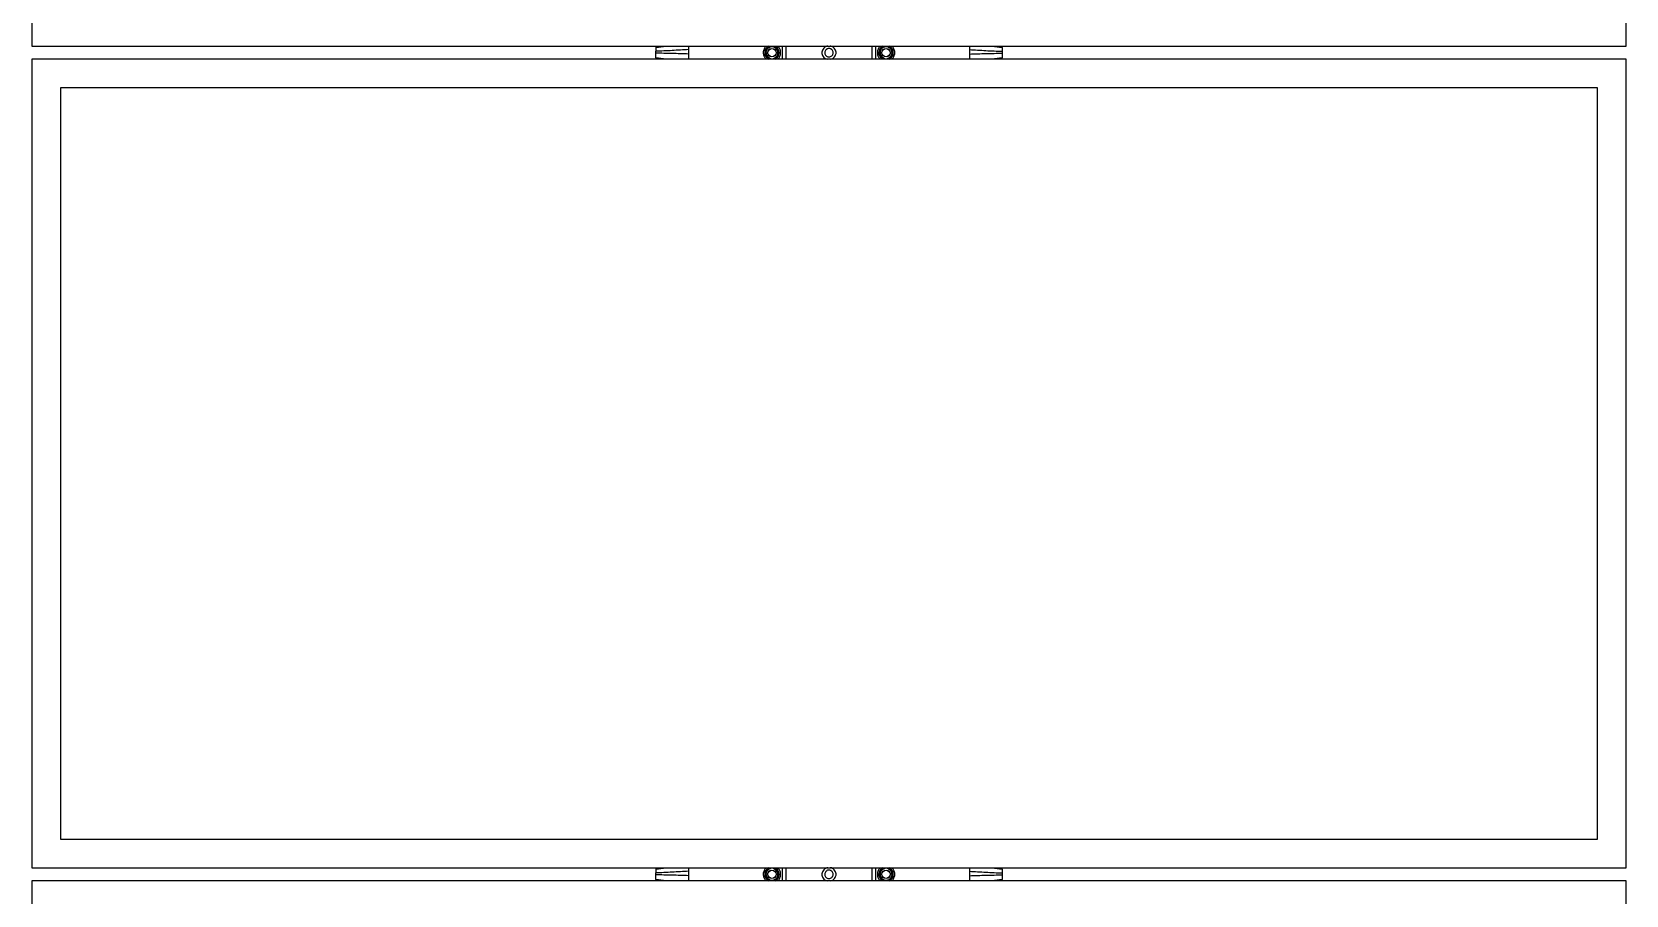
# Model space of a CAD drawing. Header units: inches. Extents: x -1851 to 6314, y -1304 to 4687.
# Drawn here: x 1266 to 1355.5, y 1602.3 to 1650.7 of the extents above; entities that cross this region are included whole.
import ezdxf

# ---------------------------------------------------------------- set-up
doc = ezdxf.new("R2010")
doc.units = ezdxf.units.IN
doc.header["$MEASUREMENT"] = 0
doc.layers.add('E-ARRY-TABL', color=9, linetype='Continuous')

msp = doc.modelspace()

# ---------------------------------------------------------------- linework, layer by layer
at = {"layer": 'E-ARRY-TABL'}
for p, q in [((1265.95445, 1695.33799), (1265.95445, 1649.9272)), ((1355.49428, 1649.9272), (1355.49428, 1695.33799)), ((1265.95445, 1649.9272), (1355.49428, 1649.9272)), ((1300.99675, 1649.84757), (1301.5828, 1649.9272)), ((1307.18594, 1649.91922), (1307.1947, 1649.9272)), ((1307.56063, 1649.9272), (1307.6892, 1649.85259)), ((1307.69851, 1649.9272), (1307.72447, 1649.91336)), ((1313.5971, 1649.92143), (1313.60348, 1649.9272)), ((1319.86594, 1649.9272), (1320.45198, 1649.84757)), ((1355.49428, 1649.19477), (1265.95445, 1649.19477)), ((1265.95445, 1649.19477), (1265.95445, 1603.78398)), ((1301.58353, 1649.19477), (1300.99675, 1649.27439)), ((1307.85401, 1649.20274), (1307.84525, 1649.19477)), ((1313.75023, 1649.19477), (1313.72194, 1649.20997)), ((1313.88616, 1649.19477), (1313.75761, 1649.27051)), ((1314.26042, 1649.20054), (1314.25403, 1649.19477)), ((1320.45198, 1649.27439), (1319.8652, 1649.19477)), ((1355.49428, 1603.78398), (1355.49428, 1649.19477)), ((1267.55665, 1647.59257), (1267.55665, 1605.38617)), ((1353.89208, 1647.59257), (1267.55665, 1647.59257)), ((1353.89208, 1605.38617), (1353.89208, 1647.59257)), ((1267.55665, 1605.38617), (1353.89208, 1605.38617)), ((1265.95445, 1603.78398), (1355.49428, 1603.78398)), ((1300.99675, 1603.70435), (1301.5828, 1603.78398)), ((1307.18594, 1603.776), (1307.1947, 1603.78398)), ((1307.56063, 1603.78398), (1307.6892, 1603.70936)), ((1307.69851, 1603.78398), (1307.72447, 1603.77014)), ((1313.5971, 1603.7782), (1313.60348, 1603.78398)), ((1319.86594, 1603.78398), (1320.45198, 1603.70435)), ((1355.49428, 1603.05154), (1265.95445, 1603.05154)), ((1265.95445, 1603.05154), (1265.95445, 1557.64075)), ((1301.58353, 1603.05154), (1300.99675, 1603.13117)), ((1307.85401, 1603.05952), (1307.84525, 1603.05154)), ((1313.75023, 1603.05154), (1313.72194, 1603.06674)), ((1313.88616, 1603.05154), (1313.75761, 1603.12728)), ((1314.26042, 1603.05732), (1314.25403, 1603.05154)), ((1320.45198, 1603.13117), (1319.8652, 1603.05154)), ((1355.49428, 1557.64075), (1355.49428, 1603.05154))]:
    msp.add_line(p, q, dxfattribs=at)
for centre, radius in [((1307.51998, 1649.56098), 0.24051), ((1307.51998, 1649.56098), 0.22889), ((1313.92876, 1649.56098), 0.24051), ((1313.92876, 1649.56098), 0.22889), ((1307.51998, 1603.41776), 0.24051), ((1307.51998, 1603.41776), 0.22889), ((1313.92876, 1603.41776), 0.24051), ((1313.92876, 1603.41776), 0.22889)]:
    msp.add_circle(centre, radius, dxfattribs=at)
for centre, radius, start, end in [((1307.51998, 1649.56098), 0.48981, 177.9975613, 189.2475613), ((1307.51998, 1649.56098), 0.48981, 166.7475613, 177.9975613), ((1307.51998, 1649.56098), 0.48981, 189.2475613, 200.4975613), ((1307.51998, 1649.56098), 0.48981, 155.4975613, 166.7475613), ((1307.51998, 1649.56098), 0.48981, 200.4975613, 211.7475613), ((1307.51998, 1649.56098), 0.48981, 144.2475613, 155.4975613), ((1307.51998, 1649.56098), 0.40742, 115.9892336, 244.0107664), ((1307.51998, 1649.56098), 0.48981, 132.9975613, 144.2475613), ((1307.51998, 1649.56098), 0.33715, 119.8725613, 179.8725613), ((1307.51998, 1649.56098), 0.33715, 179.8725613, 239.8725613), ((1307.51998, 1649.56098), 0.33715, 59.8725613, 119.8725613), ((1307.51998, 1649.56098), 0.33715, 299.8725613, 359.8725613), ((1307.51998, 1649.56098), 0.33715, 359.8725613, 59.8725613), ((1307.51998, 1649.56098), 0.40742, 295.9892336, 59.8725613), ((1307.51998, 1649.56098), 0.48981, 42.9975613, 48.3883908), ((1307.51998, 1649.56098), 0.48981, 31.7475613, 42.9975613), ((1307.51998, 1649.56098), 0.48981, 324.2475613, 335.4975613), ((1307.51998, 1649.56098), 0.48981, 20.4975613, 31.7475613), ((1307.51998, 1649.56098), 0.48981, 335.4975613, 346.7475613), ((1307.51998, 1649.56098), 0.48981, 9.2475613, 20.4975613), ((1307.51998, 1649.56098), 0.48981, 346.7475613, 357.9975613), ((1307.51998, 1649.56098), 0.48981, 357.9975613, 9.2475613), ((1313.92876, 1649.56098), 0.48981, 177.6184959, 188.8684959), ((1313.92876, 1649.56098), 0.48981, 166.3684959, 177.6184959), ((1313.92876, 1649.56098), 0.48981, 188.8684959, 200.1184959), ((1313.92876, 1649.56098), 0.48981, 155.1184959, 166.3684959), ((1313.92876, 1649.56098), 0.48981, 200.1184959, 211.3684959), ((1313.92876, 1649.56098), 0.48981, 143.8684959, 155.1184959), ((1313.92876, 1649.56098), 0.40742, 115.9892336, 239.4934959), ((1313.92876, 1649.56098), 0.48981, 132.6184959, 143.8684959), ((1313.92876, 1649.56098), 0.33715, 179.4934959, 239.4934959), ((1313.92876, 1649.56098), 0.33715, 119.4934959, 179.4934959), ((1313.92876, 1649.56098), 0.33715, 59.4934959, 119.4934959), ((1313.92876, 1649.56098), 0.33715, 299.4934959, 359.4934959), ((1313.92876, 1649.56098), 0.33715, 359.4934959, 59.4934959), ((1313.92876, 1649.56098), 0.40742, 295.9892336, 64.0107664), ((1313.92876, 1649.56098), 0.48981, 42.6184959, 48.3883908), ((1313.92876, 1649.56098), 0.48981, 31.3684959, 42.6184959), ((1313.92876, 1649.56098), 0.48981, 323.8684959, 335.1184959), ((1313.92876, 1649.56098), 0.48981, 20.1184959, 31.3684959), ((1313.92876, 1649.56098), 0.48981, 335.1184959, 346.3684959), ((1313.92876, 1649.56098), 0.48981, 8.8684959, 20.1184959), ((1313.92876, 1649.56098), 0.48981, 346.3684959, 357.6184959), ((1313.92876, 1649.56098), 0.48981, 357.6184959, 8.8684959), ((1307.51998, 1649.56098), 0.48981, 211.7475613, 222.9975613), ((1307.51998, 1649.56098), 0.48981, 222.9975613, 228.3883908), ((1307.51998, 1649.56098), 0.33715, 239.8725613, 299.8725613), ((1307.51998, 1649.56098), 0.48981, 312.9975613, 324.2475613), ((1313.92876, 1649.56098), 0.48981, 211.3684959, 222.6184959), ((1313.92876, 1649.56098), 0.48981, 222.6184959, 228.3883908), ((1313.92876, 1649.56098), 0.33715, 239.4934959, 299.4934959), ((1313.92876, 1649.56098), 0.48981, 312.6184959, 323.8684959), ((1307.51998, 1603.41776), 0.48981, 144.2475613, 155.4975613), ((1307.51998, 1603.41776), 0.40742, 115.9892336, 244.0107664), ((1307.51998, 1603.41776), 0.48981, 132.9975613, 144.2475613), ((1307.51998, 1603.41776), 0.33715, 119.8725613, 179.8725613), ((1307.51998, 1603.41776), 0.33715, 59.8725613, 119.8725613), ((1307.51998, 1603.41776), 0.33715, 359.8725613, 59.8725613), ((1307.51998, 1603.41776), 0.40742, 295.9892336, 59.8725613), ((1307.51998, 1603.41776), 0.48981, 42.9975613, 48.3883908), ((1307.51998, 1603.41776), 0.48981, 31.7475613, 42.9975613), ((1307.51998, 1603.41776), 0.48981, 20.4975613, 31.7475613), ((1313.92876, 1603.41776), 0.48981, 143.8684959, 155.1184959), ((1313.92876, 1603.41776), 0.40742, 115.9892336, 239.4934959), ((1313.92876, 1603.41776), 0.48981, 132.6184959, 143.8684959), ((1313.92876, 1603.41776), 0.33715, 119.4934959, 179.4934959), ((1313.92876, 1603.41776), 0.33715, 59.4934959, 119.4934959), ((1313.92876, 1603.41776), 0.33715, 359.4934959, 59.4934959), ((1313.92876, 1603.41776), 0.40742, 295.9892336, 64.0107664), ((1313.92876, 1603.41776), 0.48981, 42.6184959, 48.3883908), ((1313.92876, 1603.41776), 0.48981, 31.3684959, 42.6184959), ((1313.92876, 1603.41776), 0.48981, 20.1184959, 31.3684959), ((1307.51998, 1603.41776), 0.48981, 177.9975613, 189.2475613), ((1307.51998, 1603.41776), 0.48981, 166.7475613, 177.9975613), ((1307.51998, 1603.41776), 0.48981, 189.2475613, 200.4975613), ((1307.51998, 1603.41776), 0.48981, 155.4975613, 166.7475613), ((1307.51998, 1603.41776), 0.48981, 200.4975613, 211.7475613), ((1307.51998, 1603.41776), 0.48981, 211.7475613, 222.9975613), ((1307.51998, 1603.41776), 0.48981, 222.9975613, 228.3883908), ((1307.51998, 1603.41776), 0.33715, 179.8725613, 239.8725613), ((1307.51998, 1603.41776), 0.33715, 239.8725613, 299.8725613), ((1307.51998, 1603.41776), 0.33715, 299.8725613, 359.8725613), ((1307.51998, 1603.41776), 0.48981, 312.9975613, 324.2475613), ((1307.51998, 1603.41776), 0.48981, 324.2475613, 335.4975613), ((1307.51998, 1603.41776), 0.48981, 335.4975613, 346.7475613), ((1307.51998, 1603.41776), 0.48981, 9.2475613, 20.4975613), ((1307.51998, 1603.41776), 0.48981, 346.7475613, 357.9975613), ((1307.51998, 1603.41776), 0.48981, 357.9975613, 9.2475613), ((1313.92876, 1603.41776), 0.48981, 177.6184959, 188.8684959), ((1313.92876, 1603.41776), 0.48981, 166.3684959, 177.6184959), ((1313.92876, 1603.41776), 0.48981, 188.8684959, 200.1184959), ((1313.92876, 1603.41776), 0.48981, 155.1184959, 166.3684959), ((1313.92876, 1603.41776), 0.48981, 200.1184959, 211.3684959), ((1313.92876, 1603.41776), 0.48981, 211.3684959, 222.6184959), ((1313.92876, 1603.41776), 0.48981, 222.6184959, 228.3883908), ((1313.92876, 1603.41776), 0.33715, 179.4934959, 239.4934959), ((1313.92876, 1603.41776), 0.33715, 239.4934959, 299.4934959), ((1313.92876, 1603.41776), 0.33715, 299.4934959, 359.4934959), ((1313.92876, 1603.41776), 0.48981, 312.6184959, 323.8684959), ((1313.92876, 1603.41776), 0.48981, 323.8684959, 335.1184959), ((1313.92876, 1603.41776), 0.48981, 335.1184959, 346.3684959), ((1313.92876, 1603.41776), 0.48981, 8.8684959, 20.1184959), ((1313.92876, 1603.41776), 0.48981, 346.3684959, 357.6184959), ((1313.92876, 1603.41776), 0.48981, 357.6184959, 8.8684959)]:
    msp.add_arc(centre, radius, start, end, dxfattribs=at)
for points, knots in [([(1300.99675, 1649.9272), (1300.99675, 1649.91873), (1300.99675, 1649.87705), (1300.99675, 1649.86064), (1300.99675, 1649.84757)], [0, 0, 0, 0, 0.20325176, 1, 1, 1, 1]), ([(1300.99675, 1649.84757), (1300.99675, 1649.83264), (1300.99675, 1649.80447), (1300.99675, 1649.77249), (1300.99675, 1649.74626), (1300.99675, 1649.70281), (1300.99675, 1649.6639), (1300.99675, 1649.64156), (1300.99675, 1649.63922)], [0, 0, 0, 0, 0.33678176, 0.63541447, 0.76243525, 0.8746394, 0.98681762, 1, 1, 1, 1]), ([(1302.8347, 1649.73652), (1302.52862, 1649.71614), (1301.9165, 1649.6754), (1301.30332, 1649.65127), (1300.99675, 1649.63922)], [0, 0, 0, 0, 0.50005003, 1, 1, 1, 1]), ([(1300.99675, 1649.53118), (1300.99675, 1649.53441), (1300.99675, 1649.53896), (1300.99675, 1649.54618), (1300.99675, 1649.55065), (1300.99675, 1649.55427), (1300.99675, 1649.55572), (1300.99675, 1649.55862), (1300.99675, 1649.56338), (1300.99675, 1649.57003), (1300.99675, 1649.5786), (1300.99675, 1649.59217), (1300.99675, 1649.61269), (1300.99675, 1649.62951), (1300.99675, 1649.63922)], [0, 0, 0, 0, 0.08879268, 0.12526657, 0.19819658, 0.21143495, 0.2246733, 0.23791163, 0.29086497, 0.35553149, 0.42020743, 0.52626341, 0.72662599, 1, 1, 1, 1]), ([(1302.83448, 1649.48255), (1302.52832, 1649.49328), (1301.91603, 1649.51475), (1301.30316, 1649.52571), (1300.99675, 1649.53118)], [0, 0, 0, 0, 0.5000369, 1, 1, 1, 1]), ([(1300.99675, 1649.27439), (1300.99675, 1649.27944), (1300.99675, 1649.30895), (1300.99675, 1649.33544), (1300.99675, 1649.38114), (1300.99675, 1649.42306), (1300.99675, 1649.47428), (1300.99675, 1649.51205), (1300.99675, 1649.53118)], [0, 0, 0, 0, 0.10440808, 0.6100925, 0.71322901, 0.81638141, 0.90695804, 1, 1, 1, 1]), ([(1302.83448, 1649.48255), (1302.83459, 1649.45401), (1302.83482, 1649.39261), (1302.83453, 1649.30676), (1302.83378, 1649.2363), (1302.83293, 1649.20719), (1302.83257, 1649.19477)], [0, 0, 0, 0, 0.23768233, 0.51129798, 0.79146028, 1, 1, 1, 1]), ([(1302.83258, 1649.9272), (1302.83293, 1649.9147), (1302.83373, 1649.88641), (1302.8345, 1649.82116), (1302.83463, 1649.76461), (1302.8347, 1649.73652)], [0, 0, 0, 0, 0.28487701, 0.64472297, 1, 1, 1, 1]), ([(1302.8347, 1649.73652), (1302.83462, 1649.69721), (1302.83453, 1649.65021), (1302.83424, 1649.59482), (1302.83419, 1649.56991), (1302.83418, 1649.54885), (1302.83425, 1649.53357), (1302.83425, 1649.52261), (1302.83434, 1649.50659), (1302.83443, 1649.49163), (1302.83448, 1649.48255)], [0, 0, 0, 0, 0.47390056, 0.56658419, 0.64609734, 0.76528998, 0.81285189, 0.82468891, 0.89350459, 1, 1, 1, 1]), ([(1307.1824, 1649.36708), (1307.18247, 1649.39869), (1307.18261, 1649.4625), (1307.18276, 1649.52846), (1307.18283, 1649.56173)], [0, 0, 0, 0, 0.49545796, 1, 1, 1, 1]), ([(1307.35075, 1649.26938), (1307.3066, 1649.29501), (1307.24959, 1649.32809), (1307.19476, 1649.35991), (1307.1824, 1649.36708)], [0, 0, 0, 0, 0.77461933, 1, 1, 1, 1]), ([(1307.18283, 1649.56173), (1307.18284, 1649.56635), (1307.18299, 1649.63208), (1307.18313, 1649.69649), (1307.18326, 1649.75639)], [0, 0, 0, 0, 0.07022032, 1, 1, 1, 1]), ([(1307.18326, 1649.75639), (1307.21067, 1649.77213), (1307.266, 1649.80391), (1307.3232, 1649.83676), (1307.35205, 1649.85334)], [0, 0, 0, 0, 0.49545796, 1, 1, 1, 1]), ([(1307.35205, 1649.85334), (1307.35606, 1649.85564), (1307.39947, 1649.88057), (1307.44202, 1649.90501), (1307.48065, 1649.9272)], [0, 0, 0, 0, 0.09219659, 1, 1, 1, 1]), ([(1307.85669, 1649.36558), (1307.82928, 1649.34984), (1307.77395, 1649.31806), (1307.71676, 1649.28521), (1307.6879, 1649.26863)], [0, 0, 0, 0, 0.49545796, 1, 1, 1, 1]), ([(1307.6892, 1649.85259), (1307.70305, 1649.84455), (1307.76003, 1649.81148), (1307.81554, 1649.77927), (1307.85756, 1649.75489)], [0, 0, 0, 0, 0.24316571, 1, 1, 1, 1]), ([(1307.85712, 1649.56023), (1307.85711, 1649.55562), (1307.85697, 1649.48989), (1307.85682, 1649.42547), (1307.85669, 1649.36558)], [0, 0, 0, 0, 0.07022032, 1, 1, 1, 1]), ([(1307.85756, 1649.75489), (1307.85749, 1649.72327), (1307.85734, 1649.65947), (1307.8572, 1649.59351), (1307.85712, 1649.56023)], [0, 0, 0, 0, 0.49545796, 1, 1, 1, 1]), ([(1308.08742, 1649.9272), (1308.08764, 1649.89865), (1308.08949, 1649.65452), (1308.08816, 1649.41036), (1308.08699, 1649.19477)], [0, 0, 0, 0, 0.11695965, 1, 1, 1, 1]), ([(1308.31569, 1649.19477), (1308.31651, 1649.41083), (1308.31743, 1649.65498), (1308.31596, 1649.89912), (1308.31579, 1649.9272)], [0, 0, 0, 0, 0.88496735, 1, 1, 1, 1]), ([(1310.65324, 1649.9272), (1310.63367, 1649.92496), (1310.5706, 1649.91773), (1310.47555, 1649.86235), (1310.38424, 1649.76899), (1310.33123, 1649.64905), (1310.32291, 1649.51973), (1310.35985, 1649.39524), (1310.43768, 1649.29101), (1310.53747, 1649.2185), (1310.61345, 1649.20194), (1310.64638, 1649.19477)], [0, 0, 0, 0, 0.05546714, 0.17874011, 0.30106824, 0.42207478, 0.54148605, 0.66055055, 0.78149386, 0.90531594, 1, 1, 1, 1]), ([(1310.95609, 1649.61322), (1310.95944, 1649.58676), (1310.96513, 1649.54195), (1310.94773, 1649.47163), (1310.91229, 1649.40831), (1310.85147, 1649.35505), (1310.77666, 1649.32467), (1310.6956, 1649.32061), (1310.61762, 1649.34369), (1310.55193, 1649.39113), (1310.5057, 1649.45728), (1310.48371, 1649.53511), (1310.48862, 1649.6161), (1310.50973, 1649.66617), (1310.5383, 1649.71102), (1310.57456, 1649.75109), (1310.64535, 1649.78973), (1310.72524, 1649.80305), (1310.80547, 1649.78915), (1310.8759, 1649.74942), (1310.93095, 1649.68925), (1310.94773, 1649.63851), (1310.95609, 1649.61322)], [0, 0, 0, 0, 0.05318276, 0.09005186, 0.14393099, 0.19750813, 0.25069383, 0.30399741, 0.357752, 0.41158851, 0.46500708, 0.51815786, 0.57160806, 0.62534802, 0.6254612, 0.67918991, 0.73247166, 0.7856688, 0.83927645, 0.89315627, 0.94674062, 1, 1, 1, 1]), ([(1311.11805, 1649.51826), (1311.11874, 1649.56066), (1311.12013, 1649.64576), (1311.06607, 1649.76564), (1310.9767, 1649.85994), (1310.88045, 1649.91697), (1310.81563, 1649.92471), (1310.79475, 1649.9272)], [0, 0, 0, 0, 0.21832836, 0.43818827, 0.66225644, 0.89122321, 1, 1, 1, 1]), ([(1310.81652, 1649.19477), (1310.85635, 1649.20716), (1310.93793, 1649.23254), (1311.03648, 1649.31805), (1311.09876, 1649.41831), (1311.1125, 1649.48948), (1311.11805, 1649.51826)], [0, 0, 0, 0, 0.26374459, 0.54015918, 0.81403697, 1, 1, 1, 1]), ([(1313.1329, 1649.9272), (1313.13222, 1649.70789), (1313.13147, 1649.46374), (1313.13274, 1649.2196), (1313.13287, 1649.19477)], [0, 0, 0, 0, 0.89827738, 1, 1, 1, 1]), ([(1313.3613, 1649.19477), (1313.3611, 1649.2201), (1313.35922, 1649.46423), (1313.36056, 1649.70838), (1313.36176, 1649.9272)], [0, 0, 0, 0, 0.10376783, 1, 1, 1, 1]), ([(1313.5899, 1649.36932), (1313.59018, 1649.40093), (1313.59075, 1649.46473), (1313.59133, 1649.53069), (1313.59162, 1649.56396)], [0, 0, 0, 0, 0.49545796, 1, 1, 1, 1]), ([(1313.75761, 1649.27051), (1313.74381, 1649.27864), (1313.68706, 1649.31208), (1313.63176, 1649.34466), (1313.5899, 1649.36932)], [0, 0, 0, 0, 0.24316571, 1, 1, 1, 1]), ([(1313.59162, 1649.56396), (1313.59166, 1649.56858), (1313.59224, 1649.63431), (1313.59281, 1649.69872), (1313.59334, 1649.75861)], [0, 0, 0, 0, 0.07022032, 1, 1, 1, 1]), ([(1313.59334, 1649.75861), (1313.62086, 1649.77417), (1313.6764, 1649.80558), (1313.73381, 1649.83806), (1313.76277, 1649.85444)], [0, 0, 0, 0, 0.49545796, 1, 1, 1, 1]), ([(1313.76277, 1649.85444), (1313.76679, 1649.85671), (1313.81022, 1649.88128), (1313.85278, 1649.90535), (1313.89141, 1649.9272)], [0, 0, 0, 0, 0.09251655, 1, 1, 1, 1]), ([(1313.97136, 1649.9272), (1314.00026, 1649.91017), (1314.04262, 1649.88521), (1314.0861, 1649.8596), (1314.09991, 1649.85146)], [0, 0, 0, 0, 0.68234647, 1, 1, 1, 1]), ([(1314.26417, 1649.36336), (1314.23666, 1649.34779), (1314.18112, 1649.31638), (1314.12371, 1649.28391), (1314.09474, 1649.26753)], [0, 0, 0, 0, 0.49545796, 1, 1, 1, 1]), ([(1314.09991, 1649.85146), (1314.14389, 1649.82554), (1314.20068, 1649.79209), (1314.2553, 1649.7599), (1314.26761, 1649.75265)], [0, 0, 0, 0, 0.77461933, 1, 1, 1, 1]), ([(1314.26589, 1649.558), (1314.26585, 1649.55339), (1314.26527, 1649.48766), (1314.2647, 1649.42325), (1314.26417, 1649.36336)], [0, 0, 0, 0, 0.07022032, 1, 1, 1, 1]), ([(1314.26761, 1649.75265), (1314.26733, 1649.72104), (1314.26677, 1649.65723), (1314.26619, 1649.59128), (1314.26589, 1649.558)], [0, 0, 0, 0, 0.49545796, 1, 1, 1, 1]), ([(1318.61425, 1649.48255), (1318.61413, 1649.44952), (1318.61388, 1649.37839), (1318.61438, 1649.28393), (1318.61522, 1649.2199), (1318.61603, 1649.19979), (1318.61622, 1649.19477)], [0, 0, 0, 0, 0.27287863, 0.58761891, 0.89709364, 1, 1, 1, 1]), ([(1318.61624, 1649.9272), (1318.61604, 1649.92217), (1318.61524, 1649.90202), (1318.61434, 1649.83876), (1318.61414, 1649.77079), (1318.61403, 1649.73652)], [0, 0, 0, 0, 0.14153086, 0.56714468, 1, 1, 1, 1]), ([(1318.61403, 1649.73652), (1318.61411, 1649.69721), (1318.61421, 1649.65021), (1318.61449, 1649.59482), (1318.61454, 1649.56991), (1318.61455, 1649.54885), (1318.61449, 1649.53357), (1318.61448, 1649.52261), (1318.6144, 1649.50659), (1318.61431, 1649.49163), (1318.61425, 1649.48255)], [0, 0, 0, 0, 0.47390056, 0.56658419, 0.64609734, 0.76528998, 0.81285189, 0.82468891, 0.89350459, 1, 1, 1, 1]), ([(1318.61403, 1649.73652), (1318.92012, 1649.71614), (1319.53223, 1649.6754), (1320.14542, 1649.65127), (1320.45198, 1649.63922)], [0, 0, 0, 0, 0.50005003, 1, 1, 1, 1]), ([(1318.61425, 1649.48255), (1318.92042, 1649.49328), (1319.5327, 1649.51475), (1320.14557, 1649.52571), (1320.45198, 1649.53118)], [0, 0, 0, 0, 0.5000369, 1, 1, 1, 1]), ([(1320.45198, 1649.84757), (1320.45198, 1649.86129), (1320.45198, 1649.87784), (1320.45198, 1649.92), (1320.45198, 1649.9272)], [0, 0, 0, 0, 0.82924583, 1, 1, 1, 1]), ([(1320.45198, 1649.84757), (1320.45198, 1649.8325), (1320.45198, 1649.80269), (1320.45198, 1649.7737), (1320.45198, 1649.7391), (1320.45198, 1649.69306), (1320.45198, 1649.65641), (1320.45198, 1649.63922)], [0, 0, 0, 0, 0.33226531, 0.65749152, 0.78830451, 0.90070504, 1, 1, 1, 1]), ([(1320.45198, 1649.63922), (1320.45198, 1649.6259), (1320.45198, 1649.60743), (1320.45198, 1649.5871), (1320.45198, 1649.5791), (1320.45198, 1649.57113), (1320.45198, 1649.56381), (1320.45198, 1649.55716), (1320.45198, 1649.5555), (1320.45198, 1649.55317), (1320.45198, 1649.55018), (1320.45198, 1649.54487), (1320.45198, 1649.53853), (1320.45198, 1649.53353), (1320.45198, 1649.53118)], [0, 0, 0, 0, 0.37846039, 0.52505981, 0.56152037, 0.59798215, 0.74387586, 0.76219315, 0.78042261, 0.78953734, 0.82599699, 0.8624566, 0.93540184, 1, 1, 1, 1]), ([(1320.45198, 1649.53118), (1320.45198, 1649.51248), (1320.45198, 1649.47256), (1320.45198, 1649.41962), (1320.45198, 1649.37616), (1320.45198, 1649.34921), (1320.45198, 1649.31748), (1320.45198, 1649.28915), (1320.45198, 1649.27439)], [0, 0, 0, 0, 0.0909871, 0.19422226, 0.29748069, 0.41285151, 0.69427365, 1, 1, 1, 1]), ([(1300.99675, 1649.27439), (1300.99675, 1649.26067), (1300.99675, 1649.24413), (1300.99675, 1649.20197), (1300.99675, 1649.19477)], [0, 0, 0, 0, 0.82924583, 1, 1, 1, 1]), ([(1307.47933, 1649.19477), (1307.45047, 1649.21152), (1307.4081, 1649.2361), (1307.36462, 1649.26134), (1307.35075, 1649.26938)], [0, 0, 0, 0, 0.68117419, 1, 1, 1, 1]), ([(1307.6879, 1649.26863), (1307.6839, 1649.26633), (1307.64048, 1649.24139), (1307.59793, 1649.21695), (1307.55931, 1649.19477)], [0, 0, 0, 0, 0.09219659, 1, 1, 1, 1]), ([(1314.09474, 1649.26753), (1314.09073, 1649.26525), (1314.04729, 1649.24069), (1314.00473, 1649.21661), (1313.96611, 1649.19477)], [0, 0, 0, 0, 0.09251655, 1, 1, 1, 1]), ([(1320.45198, 1649.19477), (1320.45198, 1649.20324), (1320.45198, 1649.24492), (1320.45198, 1649.26132), (1320.45198, 1649.27439)], [0, 0, 0, 0, 0.20325176, 1, 1, 1, 1]), ([(1300.99675, 1603.78398), (1300.99675, 1603.77551), (1300.99675, 1603.73383), (1300.99675, 1603.71742), (1300.99675, 1603.70435)], [0, 0, 0, 0, 0.20325176, 1, 1, 1, 1]), ([(1300.99675, 1603.70435), (1300.99675, 1603.68942), (1300.99675, 1603.66125), (1300.99675, 1603.62927), (1300.99675, 1603.60303), (1300.99675, 1603.55958), (1300.99675, 1603.52067), (1300.99675, 1603.49834), (1300.99675, 1603.49599)], [0, 0, 0, 0, 0.33678176, 0.63541447, 0.76243525, 0.8746394, 0.98681762, 1, 1, 1, 1]), ([(1302.83258, 1603.78398), (1302.83293, 1603.77148), (1302.83373, 1603.74319), (1302.8345, 1603.67794), (1302.83463, 1603.62139), (1302.8347, 1603.59329)], [0, 0, 0, 0, 0.28487701, 0.64472297, 1, 1, 1, 1]), ([(1307.18326, 1603.61316), (1307.21067, 1603.62891), (1307.266, 1603.66069), (1307.3232, 1603.69354), (1307.35205, 1603.71011)], [0, 0, 0, 0, 0.49545796, 1, 1, 1, 1]), ([(1307.35205, 1603.71011), (1307.35606, 1603.71241), (1307.39947, 1603.73735), (1307.44202, 1603.76179), (1307.48065, 1603.78398)], [0, 0, 0, 0, 0.09219659, 1, 1, 1, 1]), ([(1307.6892, 1603.70936), (1307.70305, 1603.70132), (1307.76003, 1603.66826), (1307.81554, 1603.63604), (1307.85756, 1603.61166)], [0, 0, 0, 0, 0.24316571, 1, 1, 1, 1]), ([(1308.08742, 1603.78398), (1308.08764, 1603.75542), (1308.08949, 1603.51129), (1308.08816, 1603.26714), (1308.08699, 1603.05154)], [0, 0, 0, 0, 0.11695965, 1, 1, 1, 1]), ([(1308.31569, 1603.05154), (1308.31651, 1603.26761), (1308.31743, 1603.51176), (1308.31596, 1603.75589), (1308.31579, 1603.78398)], [0, 0, 0, 0, 0.88496735, 1, 1, 1, 1]), ([(1310.65324, 1603.78398), (1310.63367, 1603.78173), (1310.5706, 1603.77451), (1310.47555, 1603.71913), (1310.38424, 1603.62577), (1310.33123, 1603.50583), (1310.32291, 1603.37651), (1310.35985, 1603.25202), (1310.43768, 1603.14779), (1310.53747, 1603.07528), (1310.61345, 1603.05872), (1310.64638, 1603.05154)], [0, 0, 0, 0, 0.05546714, 0.17874011, 0.30106824, 0.42207478, 0.54148605, 0.66055055, 0.78149386, 0.90531594, 1, 1, 1, 1]), ([(1311.11805, 1603.37504), (1311.11874, 1603.41744), (1311.12013, 1603.50254), (1311.06607, 1603.62242), (1310.9767, 1603.71672), (1310.88045, 1603.77375), (1310.81563, 1603.78149), (1310.79475, 1603.78398)], [0, 0, 0, 0, 0.21832836, 0.43818827, 0.66225644, 0.89122321, 1, 1, 1, 1]), ([(1313.1329, 1603.78398), (1313.13222, 1603.56466), (1313.13147, 1603.32051), (1313.13274, 1603.07638), (1313.13287, 1603.05154)], [0, 0, 0, 0, 0.89827738, 1, 1, 1, 1]), ([(1313.3613, 1603.05154), (1313.3611, 1603.07688), (1313.35922, 1603.32101), (1313.36056, 1603.56516), (1313.36176, 1603.78398)], [0, 0, 0, 0, 0.10376783, 1, 1, 1, 1]), ([(1313.59334, 1603.61539), (1313.62086, 1603.63095), (1313.6764, 1603.66236), (1313.73381, 1603.69483), (1313.76277, 1603.71122)], [0, 0, 0, 0, 0.49545796, 1, 1, 1, 1]), ([(1313.76277, 1603.71122), (1313.76679, 1603.71349), (1313.81022, 1603.73806), (1313.85278, 1603.76213), (1313.89141, 1603.78398)], [0, 0, 0, 0, 0.09251655, 1, 1, 1, 1]), ([(1313.97136, 1603.78398), (1314.00026, 1603.76695), (1314.04262, 1603.74199), (1314.0861, 1603.71637), (1314.09991, 1603.70824)], [0, 0, 0, 0, 0.68234647, 1, 1, 1, 1]), ([(1314.09991, 1603.70824), (1314.14389, 1603.68232), (1314.20068, 1603.64886), (1314.2553, 1603.61668), (1314.26761, 1603.60942)], [0, 0, 0, 0, 0.77461933, 1, 1, 1, 1]), ([(1318.61624, 1603.78398), (1318.61604, 1603.77895), (1318.61524, 1603.75879), (1318.61434, 1603.69554), (1318.61414, 1603.62757), (1318.61403, 1603.59329)], [0, 0, 0, 0, 0.14153086, 0.56714468, 1, 1, 1, 1]), ([(1320.45198, 1603.70435), (1320.45198, 1603.71807), (1320.45198, 1603.73461), (1320.45198, 1603.77678), (1320.45198, 1603.78398)], [0, 0, 0, 0, 0.82924583, 1, 1, 1, 1]), ([(1320.45198, 1603.70435), (1320.45198, 1603.68928), (1320.45198, 1603.65946), (1320.45198, 1603.63047), (1320.45198, 1603.59588), (1320.45198, 1603.54984), (1320.45198, 1603.51318), (1320.45198, 1603.49599)], [0, 0, 0, 0, 0.33226531, 0.65749152, 0.78830451, 0.90070504, 1, 1, 1, 1]), ([(1302.8347, 1603.59329), (1302.52862, 1603.57292), (1301.9165, 1603.53217), (1301.30332, 1603.50805), (1300.99675, 1603.49599)], [0, 0, 0, 0, 0.50005003, 1, 1, 1, 1]), ([(1300.99675, 1603.38796), (1300.99675, 1603.39119), (1300.99675, 1603.39574), (1300.99675, 1603.40296), (1300.99675, 1603.40743), (1300.99675, 1603.41105), (1300.99675, 1603.4125), (1300.99675, 1603.41539), (1300.99675, 1603.42016), (1300.99675, 1603.42681), (1300.99675, 1603.43538), (1300.99675, 1603.44895), (1300.99675, 1603.46947), (1300.99675, 1603.48629), (1300.99675, 1603.49599)], [0, 0, 0, 0, 0.08879268, 0.12526657, 0.19819658, 0.21143495, 0.2246733, 0.23791163, 0.29086497, 0.35553149, 0.42020743, 0.52626341, 0.72662599, 1, 1, 1, 1]), ([(1302.83448, 1603.33932), (1302.52832, 1603.35006), (1301.91603, 1603.37153), (1301.30316, 1603.38248), (1300.99675, 1603.38796)], [0, 0, 0, 0, 0.5000369, 1, 1, 1, 1]), ([(1300.99675, 1603.13117), (1300.99675, 1603.13622), (1300.99675, 1603.16572), (1300.99675, 1603.19222), (1300.99675, 1603.23791), (1300.99675, 1603.27984), (1300.99675, 1603.33106), (1300.99675, 1603.36882), (1300.99675, 1603.38796)], [0, 0, 0, 0, 0.10440808, 0.6100925, 0.71322901, 0.81638141, 0.90695804, 1, 1, 1, 1]), ([(1300.99675, 1603.13117), (1300.99675, 1603.11745), (1300.99675, 1603.10091), (1300.99675, 1603.05874), (1300.99675, 1603.05154)], [0, 0, 0, 0, 0.82924583, 1, 1, 1, 1]), ([(1302.83448, 1603.33932), (1302.83459, 1603.31078), (1302.83482, 1603.24938), (1302.83453, 1603.16353), (1302.83378, 1603.09308), (1302.83293, 1603.06397), (1302.83257, 1603.05154)], [0, 0, 0, 0, 0.23768233, 0.51129798, 0.79146028, 1, 1, 1, 1]), ([(1302.8347, 1603.59329), (1302.83462, 1603.55398), (1302.83453, 1603.50698), (1302.83424, 1603.4516), (1302.83419, 1603.42669), (1302.83418, 1603.40562), (1302.83425, 1603.39035), (1302.83425, 1603.37938), (1302.83434, 1603.36337), (1302.83443, 1603.34841), (1302.83448, 1603.33932)], [0, 0, 0, 0, 0.47390056, 0.56658419, 0.64609734, 0.76528998, 0.81285189, 0.82468891, 0.89350459, 1, 1, 1, 1]), ([(1307.1824, 1603.22386), (1307.18247, 1603.25547), (1307.18261, 1603.31928), (1307.18276, 1603.38523), (1307.18283, 1603.41851)], [0, 0, 0, 0, 0.49545796, 1, 1, 1, 1]), ([(1307.35075, 1603.12616), (1307.3066, 1603.15178), (1307.24959, 1603.18486), (1307.19476, 1603.21669), (1307.1824, 1603.22386)], [0, 0, 0, 0, 0.77461933, 1, 1, 1, 1]), ([(1307.18283, 1603.41851), (1307.18284, 1603.42313), (1307.18299, 1603.48886), (1307.18313, 1603.55327), (1307.18326, 1603.61316)], [0, 0, 0, 0, 0.07022032, 1, 1, 1, 1]), ([(1307.47933, 1603.05154), (1307.45047, 1603.06829), (1307.4081, 1603.09288), (1307.36462, 1603.11811), (1307.35075, 1603.12616)], [0, 0, 0, 0, 0.68117419, 1, 1, 1, 1]), ([(1307.6879, 1603.12541), (1307.6839, 1603.12311), (1307.64048, 1603.09817), (1307.59793, 1603.07373), (1307.55931, 1603.05154)], [0, 0, 0, 0, 0.09219659, 1, 1, 1, 1]), ([(1307.85669, 1603.22236), (1307.82928, 1603.20661), (1307.77395, 1603.17483), (1307.71676, 1603.14198), (1307.6879, 1603.12541)], [0, 0, 0, 0, 0.49545796, 1, 1, 1, 1]), ([(1307.85712, 1603.41701), (1307.85711, 1603.41239), (1307.85697, 1603.34666), (1307.85682, 1603.28225), (1307.85669, 1603.22236)], [0, 0, 0, 0, 0.07022032, 1, 1, 1, 1]), ([(1307.85756, 1603.61166), (1307.85749, 1603.58005), (1307.85734, 1603.51625), (1307.8572, 1603.45029), (1307.85712, 1603.41701)], [0, 0, 0, 0, 0.49545796, 1, 1, 1, 1]), ([(1310.95609, 1603.46999), (1310.95944, 1603.44353), (1310.96513, 1603.39873), (1310.94773, 1603.32841), (1310.91229, 1603.26508), (1310.85147, 1603.21183), (1310.77666, 1603.18144), (1310.6956, 1603.17739), (1310.61762, 1603.20047), (1310.55193, 1603.24791), (1310.5057, 1603.31406), (1310.48371, 1603.39189), (1310.48862, 1603.47288), (1310.50973, 1603.52294), (1310.5383, 1603.56779), (1310.57456, 1603.60787), (1310.64535, 1603.6465), (1310.72524, 1603.65983), (1310.80547, 1603.64592), (1310.8759, 1603.60619), (1310.93095, 1603.54603), (1310.94773, 1603.49529), (1310.95609, 1603.46999)], [0, 0, 0, 0, 0.05318276, 0.09005186, 0.14393099, 0.19750813, 0.25069383, 0.30399741, 0.357752, 0.41158851, 0.46500708, 0.51815786, 0.57160806, 0.62534802, 0.6254612, 0.67918991, 0.73247166, 0.7856688, 0.83927645, 0.89315627, 0.94674062, 1, 1, 1, 1]), ([(1310.81652, 1603.05154), (1310.85635, 1603.06394), (1310.93793, 1603.08931), (1311.03648, 1603.17482), (1311.09876, 1603.27509), (1311.1125, 1603.34626), (1311.11805, 1603.37504)], [0, 0, 0, 0, 0.26374459, 0.54015918, 0.81403697, 1, 1, 1, 1]), ([(1313.5899, 1603.2261), (1313.59018, 1603.25771), (1313.59075, 1603.32151), (1313.59133, 1603.38746), (1313.59162, 1603.42074)], [0, 0, 0, 0, 0.49545796, 1, 1, 1, 1]), ([(1313.75761, 1603.12728), (1313.74381, 1603.13541), (1313.68706, 1603.16885), (1313.63176, 1603.20144), (1313.5899, 1603.2261)], [0, 0, 0, 0, 0.24316571, 1, 1, 1, 1]), ([(1313.59162, 1603.42074), (1313.59166, 1603.42536), (1313.59224, 1603.49109), (1313.59281, 1603.5555), (1313.59334, 1603.61539)], [0, 0, 0, 0, 0.07022032, 1, 1, 1, 1]), ([(1314.09474, 1603.1243), (1314.09073, 1603.12203), (1314.04729, 1603.09746), (1314.00473, 1603.07339), (1313.96611, 1603.05154)], [0, 0, 0, 0, 0.09251655, 1, 1, 1, 1]), ([(1314.26417, 1603.22014), (1314.23666, 1603.20457), (1314.18112, 1603.17316), (1314.12371, 1603.14069), (1314.09474, 1603.1243)], [0, 0, 0, 0, 0.49545796, 1, 1, 1, 1]), ([(1314.26589, 1603.41478), (1314.26585, 1603.41016), (1314.26527, 1603.34444), (1314.2647, 1603.28002), (1314.26417, 1603.22014)], [0, 0, 0, 0, 0.07022032, 1, 1, 1, 1]), ([(1314.26761, 1603.60942), (1314.26733, 1603.57781), (1314.26677, 1603.51401), (1314.26619, 1603.44806), (1314.26589, 1603.41478)], [0, 0, 0, 0, 0.49545796, 1, 1, 1, 1]), ([(1318.61425, 1603.33932), (1318.61413, 1603.30629), (1318.61388, 1603.23516), (1318.61438, 1603.1407), (1318.61522, 1603.07668), (1318.61603, 1603.05656), (1318.61622, 1603.05154)], [0, 0, 0, 0, 0.27287863, 0.58761891, 0.89709364, 1, 1, 1, 1]), ([(1318.61403, 1603.59329), (1318.61411, 1603.55398), (1318.61421, 1603.50698), (1318.61449, 1603.4516), (1318.61454, 1603.42669), (1318.61455, 1603.40562), (1318.61449, 1603.39035), (1318.61448, 1603.37938), (1318.6144, 1603.36337), (1318.61431, 1603.34841), (1318.61425, 1603.33932)], [0, 0, 0, 0, 0.47390056, 0.56658419, 0.64609734, 0.76528998, 0.81285189, 0.82468891, 0.89350459, 1, 1, 1, 1]), ([(1318.61403, 1603.59329), (1318.92012, 1603.57292), (1319.53223, 1603.53217), (1320.14542, 1603.50805), (1320.45198, 1603.49599)], [0, 0, 0, 0, 0.50005003, 1, 1, 1, 1]), ([(1318.61425, 1603.33932), (1318.92042, 1603.35006), (1319.5327, 1603.37153), (1320.14557, 1603.38248), (1320.45198, 1603.38796)], [0, 0, 0, 0, 0.5000369, 1, 1, 1, 1]), ([(1320.45198, 1603.49599), (1320.45198, 1603.48268), (1320.45198, 1603.4642), (1320.45198, 1603.44387), (1320.45198, 1603.43588), (1320.45198, 1603.4279), (1320.45198, 1603.42059), (1320.45198, 1603.41394), (1320.45198, 1603.41228), (1320.45198, 1603.40995), (1320.45198, 1603.40696), (1320.45198, 1603.40165), (1320.45198, 1603.3953), (1320.45198, 1603.39031), (1320.45198, 1603.38796)], [0, 0, 0, 0, 0.37846039, 0.52505981, 0.56152037, 0.59798215, 0.74387586, 0.76219315, 0.78042261, 0.78953734, 0.82599699, 0.8624566, 0.93540184, 1, 1, 1, 1]), ([(1320.45198, 1603.38796), (1320.45198, 1603.36926), (1320.45198, 1603.32934), (1320.45198, 1603.27639), (1320.45198, 1603.23294), (1320.45198, 1603.20599), (1320.45198, 1603.17425), (1320.45198, 1603.14592), (1320.45198, 1603.13117)], [0, 0, 0, 0, 0.0909871, 0.19422226, 0.29748069, 0.41285151, 0.69427365, 1, 1, 1, 1]), ([(1320.45198, 1603.05154), (1320.45198, 1603.06002), (1320.45198, 1603.10169), (1320.45198, 1603.1181), (1320.45198, 1603.13117)], [0, 0, 0, 0, 0.20325176, 1, 1, 1, 1])]:
    msp.add_open_spline(points, degree=3, knots=knots, dxfattribs=at)

doc.saveas('drawing.dxf')
